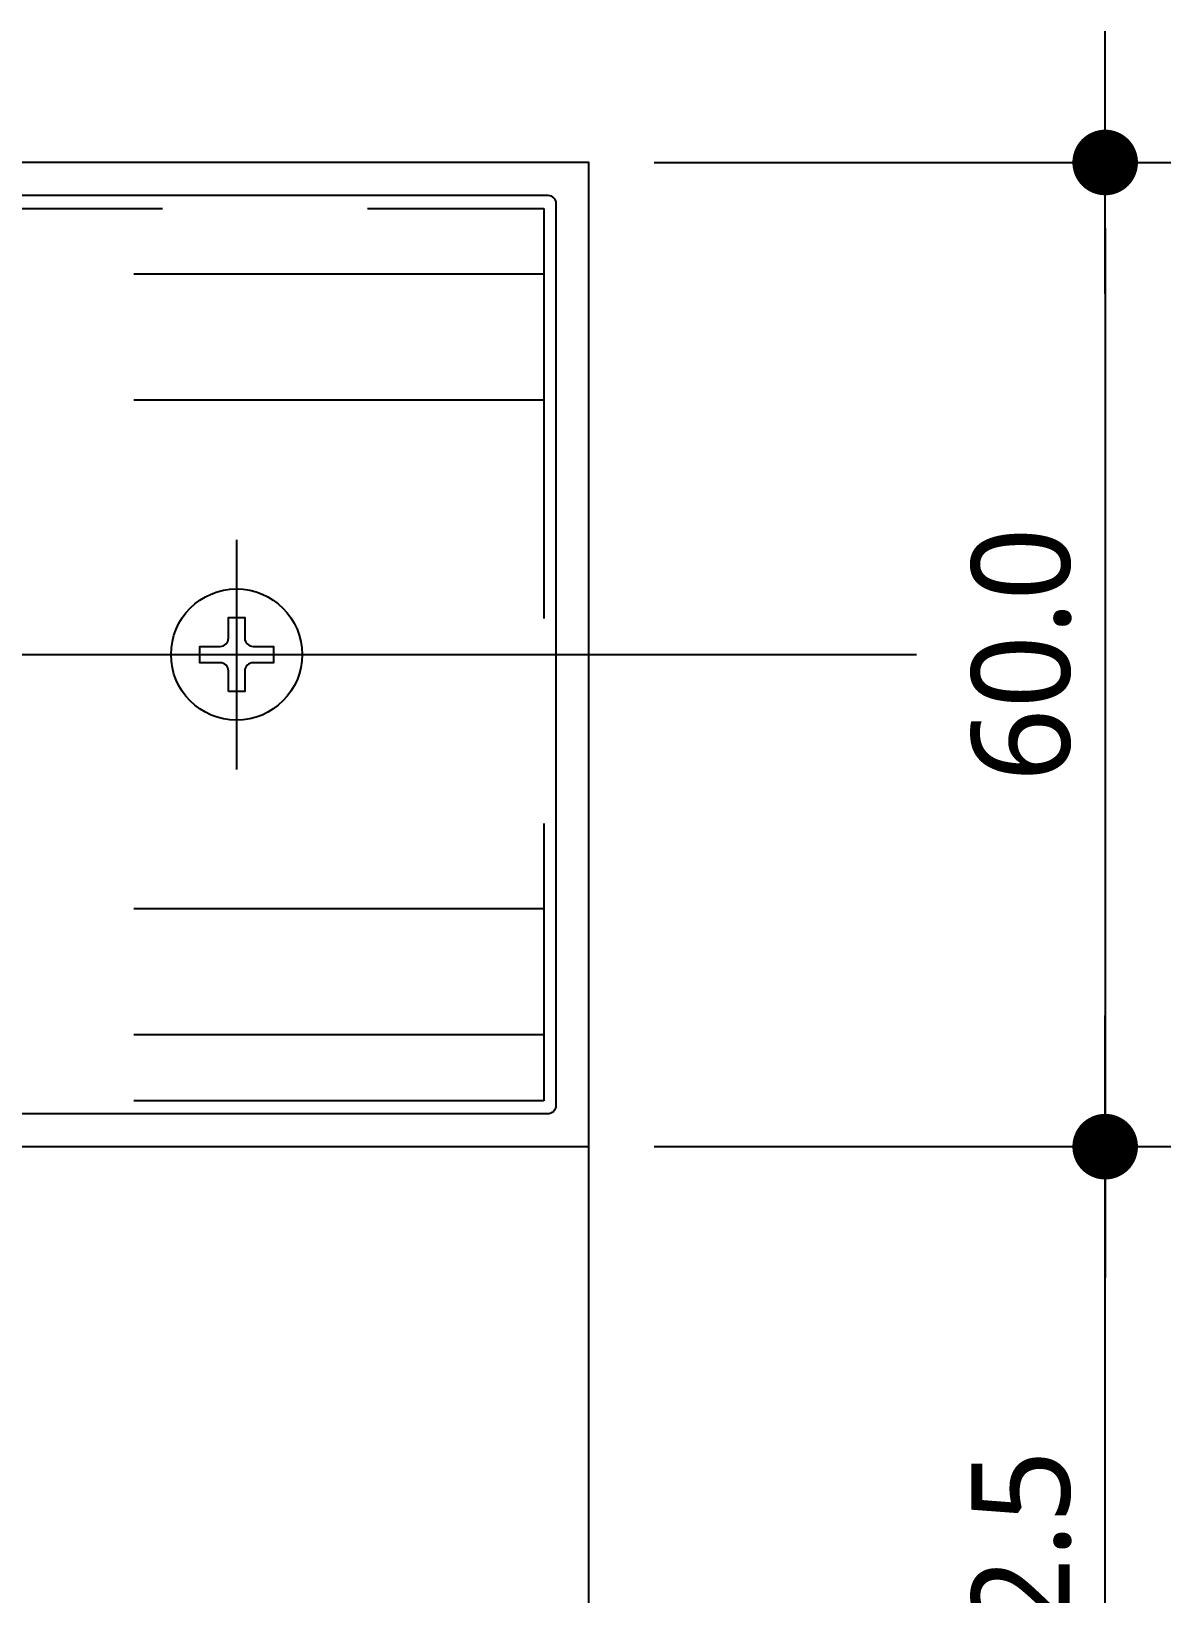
# Model space of a CAD drawing. Extents: x 93 to 3288, y 42 to 1146.
# Drawn here: x 1384.5 to 1454, y 1008.7 to 1104 of the extents above; entities that cross this region are included whole.
import ezdxf

# ---------------------------------------------------------------- set-up
doc = ezdxf.new("R2010")
doc.units = 0
doc.header["$LTSCALE"] = 200
doc.header["$MEASUREMENT"] = 0
doc.header["$PDMODE"] = 3
doc.header["$PDSIZE"] = -1
for name, pattern in [('0_A-CEN', [48, 40, -4, 0, -4]), ('CEN-GAUN', [32.2, 30, -1, 0.2, -1]), ('CENTERX2', [4, 2.5, -0.5, 0.5, -0.5]), ('HIDDEN', [0.375, 0.25, -0.125])]:
    doc.linetypes.add(name, pattern=pattern)
doc.layers.get('0').update_dxf_attribs({"linetype": 'CONTINUOUS'})
doc.layers.get('Defpoints').update_dxf_attribs({"color": 137, "linetype": 'CONTINUOUS'})
for name, color, linetype in [('05SB', 5, 'HIDDEN'), ('A-DIES', 3, 'CONTINUOUS'), ('A-ELE', 60, 'CONTINUOUS'), ('CEN', 1, 'CEN-GAUN'), ('DIM', 7, 'CONTINUOUS'), ('SN-BOLT', 6, 'CONTINUOUS')]:
    doc.layers.add(name, color=color, linetype=linetype)
doc.styles.add('맑은고딕', font='malgun.ttf')
doc.dimstyles.new('GAUN-4', dxfattribs={"dimscale": 4, "dimtxt": 1.5, "dimasz": 1, "dimexe": 1, "dimexo": 1, "dimgap": 0.5, "dimtad": 1, "dimdec": 1, "dimzin": 1, "dimdsep": 46, "dimlunit": 6, "dimtxsty": '맑은고딕', "dimblk": 'CJDOT', "dimcen": 0.09, "dimdle": 1, "dimclrd": 256, "dimclre": 256, "dimclrt": 3, "dimadec": 0, "dimazin": 0, "dimtfac": 1, "dimtdec": 1, "dimtix": 1, "dimtmove": 2, "dimatfit": 3, "dimfxl": 1, "dimtolj": 1, "dimtzin": 1, "dimarcsym": 0})

# ---------------------------------------------------------------- blocks, each defined once
blk = doc.blocks.new('JA-DM-22(JA-D-325)')
at = {"layer": 'A-DIES'}
for points in [[(-100, 0), (-100, -7.699999999953434), (-99.70000000006985, -8.000000000058208), (-100, -8.300000000104774), (-100, -11.69999999995343), (-99.70000000006985, -12.00000000005821), (-100, -12.30000000010477), (-100, -16.00000000005821), (-98.79999999998836, -16, 0.414213562373095), (-97.79999999998836, -15), (-97.79999999998836, -6.049999997892883), (-96.79999999998836, -6.049999997892883, 0.9999999999999999), (-96.79999999998836, -5.049999997892883), (-97.79999999998836, -5.049999997892883), (-97.79999999998836, -2.5, -0.414213562373761), (-97.29999999998836, -2.000000000000909), (-91.00000000506407, -2, -0.4142135623725622), (-90.50000000506316, -2.5), (-90.50000000506407, -5.049999997892883), (-91.50000000506407, -5.049999997892883, 0.9999999999999999), (-91.50000000506407, -6.049999997892883), (-90.50000000506407, -6.049999997892883), (-90.50000000506407, -53.95000000209257), (-91.50000000506407, -53.95000000209257, 0.9999999999999999), (-91.50000000506407, -54.95000000209257), (-90.50000000506407, -54.95000000209257), (-90.50000000506407, -57.5, -0.414213562373761), (-91.00000000506407, -57.99999999999909), (-97.29999999998836, -58, -0.4142135623725621), (-97.79999999998927, -57.5), (-97.79999999998836, -54.95000000209257), (-96.79999999998836, -54.95000000209257, 0.9999999999999999), (-96.79999999998836, -53.95000000209257), (-97.79999999998836, -53.95000000209257), (-97.79999999998836, -44.99999999999818, 0.4142135623744935), (-98.79999999998836, -44.00000000000091), (-100.000000000015, -43.99999999999955), (-100, -47.70000000006985), (-99.70000000001164, -48), (-100, -48.30000000010477), (-100, -51.70000000006985), (-99.70000000001164, -52), (-100, -52.30000000010477), (-100, -60), (0, -60), (0, 0)], [(-88.50000000506407, -2.5, -0.414213562373761), (-88.00000000506407, -2.000000000000909), (-2.5, -2, -0.4142135623725622), (-1.999999999999091, -2.5), (-2, -57.5, -0.414213562373761), (-2.5, -57.99999999999909), (-88.00000000506407, -58, -0.4142135623725621), (-88.50000000506498, -57.5)]]:
    blk.add_lwpolyline(points, format="xyb", close=True, dxfattribs=at)
blk = doc.blocks.new('CJDOT')
blk.add_line((-2, -2.7e-15), (2, 2.7e-15))
at = {"const_width": 0.5}
blk.add_lwpolyline([(-0.25, 0, 1), (0.25, 0, 1)], format="xyb", close=True, dxfattribs=at)
blk = doc.blocks.new('*D99')
at = {"layer": 'Defpoints', "color": 0, "transparency": 16777216}
for p in [(1418.512945726295, 1096.001776689325, -1.586231386706793e-09), (1418.512945726295, 1036.001776689325, -1.586231386706793e-09), (1450.011230690082, 1036.001776689325, -1.586231293353598e-09)]:
    blk.add_point(p, dxfattribs=at)
at = {"layer": 'DIM', "lineweight": -2, "transparency": 16777216}
for p, q in [((1422.512945726295, 1096.001776689325, -1.586231293353598e-09), (1454.011230690082, 1096.001776689325, -1.586231293353598e-09)), ((1450.011230690082, 1092.001776689325, -1.586231293353598e-09), (1450.011230690082, 1040.001776689325, -1.586231293353598e-09)), ((1422.512945726295, 1036.001776689325, -1.586231293353598e-09), (1454.011230690082, 1036.001776689325, -1.586231293353598e-09))]:
    blk.add_line(p, q, dxfattribs=at)
at = {"layer": 'DIM', "lineweight": -2, "transparency": 16777216, "xscale": 4, "yscale": 4, "zscale": 4}
for p, rotation in [((1450.011230690082, 1096.001776689325, -1.586231293353598e-09), 90), ((1450.011230690082, 1036.001776689325, -1.586231293353598e-09), 270)]:
    blk.add_blockref('CJDOT', p, dxfattribs=dict(at, rotation=rotation))
at = {"layer": 'DIM', "color": 3, "transparency": 16777216, "insert": (1444.911366559647, 1066.001776689325, -1.586231293353598e-09), "char_height": 6, "attachment_point": 5, "rotation": 90, "style": '맑은고딕'}
blk.add_mtext('\\A1;60.0', dxfattribs=at)
blk = doc.blocks.new('*D101')
at = {"layer": 'Defpoints', "color": 0, "transparency": 16777216}
for p in [(1418.512945726295, 1036.001776689325, -1.586231386706793e-09), (1450.011230690142, 1036.001776689325, -1.586231386706793e-09), (1378.012945724432, 983.5017766878518, -1.586231386706793e-09)]:
    blk.add_point(p, dxfattribs=at)
at = {"layer": 'DIM', "lineweight": -2, "transparency": 16777216}
for p, q in [((1422.512945726295, 1036.001776689325, -1.586231386706793e-09), (1454.011230690142, 1036.001776689325, -1.586231386706793e-09)), ((1450.011230690142, 987.5017766878518, -1.586231386706793e-09), (1450.011230690142, 1032.001776689325, -1.586231386706793e-09)), ((1382.012945724432, 983.5017766878518, -1.586231386706793e-09), (1454.011230690142, 983.5017766878518, -1.586231386706793e-09))]:
    blk.add_line(p, q, dxfattribs=at)
at = {"layer": 'DIM', "lineweight": -2, "transparency": 16777216, "xscale": 4, "yscale": 4, "zscale": 4}
for p, rotation in [((1450.011230690142, 1036.001776689325, -1.586231386706793e-09), 90), ((1450.011230690142, 983.5017766878518, -1.586231386706793e-09), 270)]:
    blk.add_blockref('CJDOT', p, dxfattribs=dict(at, rotation=rotation))
at = {"layer": 'DIM', "color": 3, "transparency": 16777216, "insert": (1444.911366559707, 1009.751776688589, -1.586231386706793e-09), "char_height": 6, "attachment_point": 5, "rotation": 90, "style": '맑은고딕'}
blk.add_mtext('\\A1;52.5', dxfattribs=at)
blk = doc.blocks.new('SHEAR BLOCK')
at = {"layer": '05SB', "ltscale": 0.5}
for p, q in [((85.75440299371257, -4.017708547413349), (0, -4.017708547413349)), ((85.75440299371257, -11.6999999997206), (0, -11.6999999997206)), ((85.75440299371257, -42.6999999997206), (0, -42.6999999997206)), ((85.75440299371257, -50.38229145202786), (0, -50.38229145202786))]:
    blk.add_line(p, q, dxfattribs=at)
blk.add_lwpolyline([(0, 0), (85.75440299371257, 0), (85.75440299371257, -54.39999999944121), (0, -54.39999999944121)], close=True, dxfattribs=at)
at = {"layer": 'SN-BOLT', "color": 1, "linetype": '0_A-CEN', "ltscale": 0.2}
for p, q in [((20.02541408734396, -10.1999999997206), (20.02541408734396, -24.1999999997206)), ((13.02541408734396, -17.1999999997206), (27.02541408734396, -17.1999999997206)), ((43.02541408734396, -20.1999999997206), (43.02541408734396, -34.1999999997206)), ((67.02541408734396, -20.1999999997206), (67.02541408734396, -34.1999999997206)), ((36.02541408734396, -27.1999999997206), (50.02541408734396, -27.1999999997206)), ((60.02541408734396, -27.1999999997206), (74.02541408734396, -27.1999999997206)), ((20.02541408734396, -30.1999999997206), (20.02541408734396, -44.1999999997206)), ((13.02541408734396, -37.1999999997206), (27.02541408734396, -37.1999999997206))]:
    blk.add_line(p, q, dxfattribs=at)
at = {"layer": 'SN-BOLT', "color": 7}
for p, q in [((20.02541408734396, -13.6999999997206), (20.02541408734396, -20.6999999997206)), ((23.52541408734396, -17.1999999997206), (16.52541408734396, -17.1999999997206)), ((43.02541408734396, -23.6999999997206), (43.02541408734396, -30.6999999997206)), ((67.02541408734396, -23.6999999997206), (67.02541408734396, -30.6999999997206)), ((46.52541408734396, -27.1999999997206), (39.52541408734396, -27.1999999997206)), ((20.02541408734396, -33.6999999997206), (20.02541408734396, -40.6999999997206)), ((23.52541408734396, -37.1999999997206), (16.52541408734396, -37.1999999997206))]:
    blk.add_line(p, q, dxfattribs=at)
at = {"layer": 'SN-BOLT', "color": 6}
for points in [[(19.52541408734396, -19.4499999997206), (19.52541408734396, -18.1999999997206, 0.414213562373095), (19.02541408734396, -17.6999999997206), (17.77541408734396, -17.6999999997206), (17.77541408734396, -16.6999999997206), (19.02541408734396, -16.6999999997206, 0.414213562373095), (19.52541408734396, -16.1999999997206), (19.52541408734396, -14.9499999997206), (20.52541408734396, -14.9499999997206), (20.52541408734396, -16.1999999997206, 0.414213562373095), (21.02541408734396, -16.6999999997206), (22.27541408734396, -16.6999999997206), (22.27541408734396, -17.6999999997206), (21.02541408734396, -17.6999999997206, 0.414213562373095), (20.52541408734396, -18.1999999997206), (20.52541408734396, -19.4499999997206)], [(42.52541408734396, -29.4499999997206), (42.52541408734396, -28.1999999997206, 0.414213562373095), (42.02541408734396, -27.6999999997206), (40.77541408734396, -27.6999999997206), (40.77541408734396, -26.6999999997206), (42.02541408734396, -26.6999999997206, 0.414213562373095), (42.52541408734396, -26.1999999997206), (42.52541408734396, -24.9499999997206), (43.52541408734396, -24.9499999997206), (43.52541408734396, -26.1999999997206, 0.414213562373095), (44.02541408734396, -26.6999999997206), (45.27541408734396, -26.6999999997206), (45.27541408734396, -27.6999999997206), (44.02541408734396, -27.6999999997206, 0.414213562373095), (43.52541408734396, -28.1999999997206), (43.52541408734396, -29.4499999997206)], [(66.52541408734396, -29.4499999997206), (66.52541408734396, -28.1999999997206, 0.414213562373095), (66.02541408734396, -27.6999999997206), (64.77541408734396, -27.6999999997206), (64.77541408734396, -26.6999999997206), (66.02541408734396, -26.6999999997206, 0.414213562373095), (66.52541408734396, -26.1999999997206), (66.52541408734396, -24.9499999997206), (67.52541408734396, -24.9499999997206), (67.52541408734396, -26.1999999997206, 0.414213562373095), (68.02541408734396, -26.6999999997206), (69.27541408734396, -26.6999999997206), (69.27541408734396, -27.6999999997206), (68.02541408734396, -27.6999999997206, 0.414213562373095), (67.52541408734396, -28.1999999997206), (67.52541408734396, -29.4499999997206)], [(19.52541408734396, -39.4499999997206), (19.52541408734396, -38.1999999997206, 0.414213562373095), (19.02541408734396, -37.6999999997206), (17.77541408734396, -37.6999999997206), (17.77541408734396, -36.6999999997206), (19.02541408734396, -36.6999999997206, 0.414213562373095), (19.52541408734396, -36.1999999997206), (19.52541408734396, -34.9499999997206), (20.52541408734396, -34.9499999997206), (20.52541408734396, -36.1999999997206, 0.414213562373095), (21.02541408734396, -36.6999999997206), (22.27541408734396, -36.6999999997206), (22.27541408734396, -37.6999999997206), (21.02541408734396, -37.6999999997206, 0.414213562373095), (20.52541408734396, -38.1999999997206), (20.52541408734396, -39.4499999997206)]]:
    blk.add_lwpolyline(points, format="xyb", close=True, dxfattribs=at)
for centre in [(20.02541408734396, -17.1999999997206), (43.02541408734396, -27.1999999997206), (67.02541408734396, -27.1999999997206), (20.02541408734396, -37.1999999997206)]:
    blk.add_circle(centre, 4, dxfattribs=at)

msp = doc.modelspace()

# ---------------------------------------------------------------- linework, layer by layer
at = {"layer": 'A-ELE'}
msp.add_line((1418.512945726297, 919.3131097768346, -1.586231386706793e-09), (1418.512945726297, 1036.001778281767, -1.586231386706793e-09), dxfattribs=at)
at = {"layer": 'CEN', "color": 1, "linetype": 'CENTERX2', "ltscale": 10}
msp.add_line((1247.512945726295, 1066.001776689325, -1.586231386706793e-09), (1438.512945726295, 1066.001776689325, -1.586231386706793e-09), dxfattribs=at)

# ---------------------------------------------------------------- block references
for name, p in [('JA-DM-22(JA-D-325)', (1418.512945726295, 1096.001776687852, -1.586231386706793e-09)), ('SHEAR BLOCK', (1330.012945721231, 1093.201776689046, -1.586231386706793e-09))]:
    msp.add_blockref(name, p)

# ---------------------------------------------------------------- dimensions: what is measured, and where the dimension line sits
at = {"layer": 'DIM'}
for base, p1, angle, picture, middle in [((1450.011230690082, 1036.001776689325, -1.586231293353598e-09), (1418.512945726295, 1096.001776689325, -1.586231386706793e-09), 270, '*D99', (1444.911366559647, 1066.001776689325, -1.586231293353598e-09)), ((1450.011230690142, 1036.001776689325, -1.586231386706793e-09), (1378.012945724432, 983.5017766878518, -1.586231386706793e-09), 90, '*D101', (1444.911366559707, 1009.751776688589, -1.586231386706793e-09))]:
    dim = msp.add_linear_dim(base=base, p1=p1, p2=(1418.512945726295, 1036.001776689325, -1.586231386706793e-09), angle=angle, dimstyle='GAUN-4', dxfattribs=at)
    dim.commit()
    dim.dimension.update_dxf_attribs({"geometry": picture, "text_midpoint": middle})

doc.saveas('drawing.dxf')
